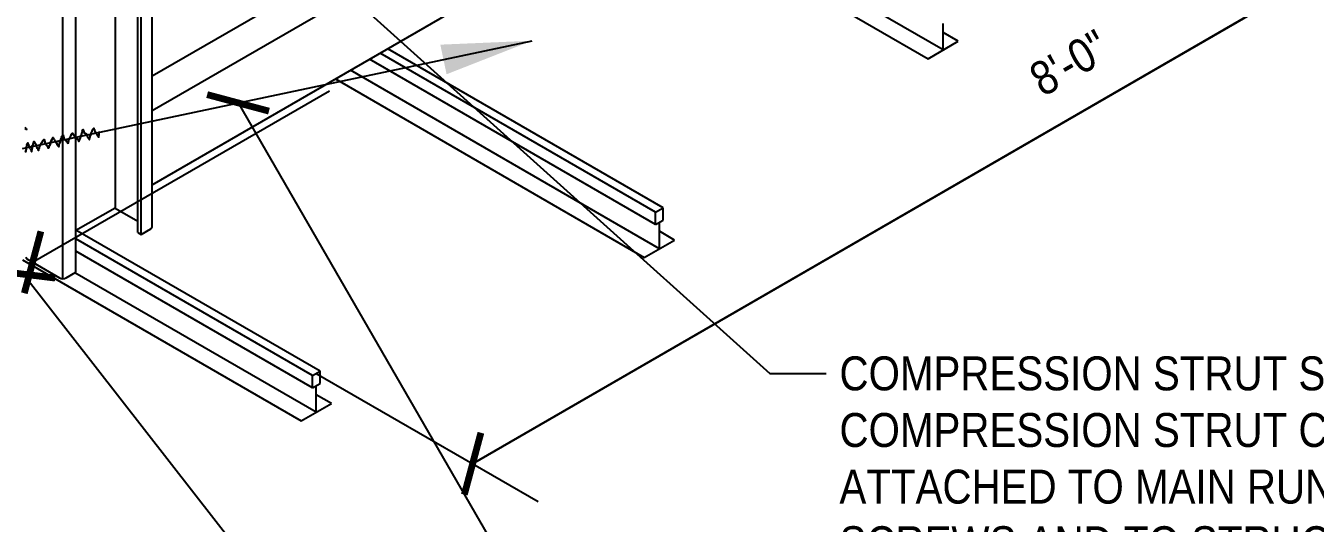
# Model space of a CAD drawing. Header units: inches. Extents: x -16404 to 14624, y -1591 to 16152.
# Drawn here: x -15557.9 to -15472.4, y 1915.2 to 1948.1 of the extents above; entities that cross this region are included whole.
import ezdxf

# ---------------------------------------------------------------- set-up
doc = ezdxf.new("R2010")
doc.units = ezdxf.units.IN
doc.header["$LTSCALE"] = 24
doc.header["$MEASUREMENT"] = 0
doc.linetypes.add('CENTER2', pattern=[1.125, 0.75, -0.125, 0.125, -0.125])
doc.layers.get('0').update_dxf_attribs({"linetype": 'CONTINUOUS'})
doc.layers.get('DefPoints').update_dxf_attribs({"color": 251, "linetype": 'CONTINUOUS'})
for name, color, linetype in [('S-ANNO-DIMS', 2, 'CONTINUOUS'), ('S-ANNO-NOTE', 4, 'CONTINUOUS'), ('S-ARCH', 1, 'CONTINUOUS')]:
    doc.layers.add(name, color=color, linetype=linetype)
doc.styles.add('Arial', font='arial.ttf', dxfattribs={"width": 0.85})
doc.dimstyles.new('DIM-24', dxfattribs={"dimscale": 24, "dimtxt": 0.09375, "dimasz": 0.109375, "dimexe": 0.0625, "dimexo": 0.0625, "dimgap": 0.0625, "dimtad": 1, "dimdec": 4, "dimzin": 11, "dimdsep": 46, "dimlunit": 4, "dimtxsty": 'Arial', "dimblk": 'ARCHTICK', "dimcen": 0.125, "dimclrd": 256, "dimclre": 256, "dimclrt": 4, "dimadec": 0, "dimazin": 0, "dimtfac": 0.75, "dimtdec": 4, "dimtofl": 0, "dimtmove": 0, "dimatfit": 3, "dimldrblk": 'ARCHTICK', "dimfxl": 1, "dimfrac": 1, "dimtolj": 1, "dimtzin": 11, "dimarcsym": 0})

# ---------------------------------------------------------------- blocks, each defined once
blk = doc.blocks.new('ST-ARROW')
blk.add_solid([(-1, -0.167), (-1, 0.167), (0, 0)])
blk = doc.blocks.new('_ARCHTICK')
at = {"color": 0, "linetype": 'ByBlock', "const_width": 0.15}
blk.add_lwpolyline([(-0.5, -0.5), (0.5, 0.5)], dxfattribs=at)
blk = doc.blocks.new('*D1094')
at = {"layer": 'DefPoints', "color": 0, "transparency": 16777216}
for p in [(-15507.475, 1999.048), (-15474.679, 1985.74), (-15480.265, 1984.81), (-15523.864, 1975.01), (-15549.551, 1942.512)]:
    blk.add_point(p, dxfattribs=at)
at = {"layer": 'S-ANNO-DIMS', "lineweight": -2, "transparency": 16777216}
blk.add_line((-15508.804, 1999.743), (-15520.716, 2005.976), dxfattribs=at)
blk.add_arc((-15478.179, 1983.719), 46.508, 152.37963, 210, dxfattribs=at)
at = {"layer": 'S-ANNO-DIMS', "lineweight": -2, "transparency": 16777216, "xscale": 3, "yscale": 3, "zscale": 3}
for p, rotation in [((-15519.387, 2005.28), 62.37962741064091), ((-15518.456, 1960.465), 300.0000000000009)]:
    blk.add_blockref('_ARCHTICK', p, dxfattribs=dict(at, rotation=rotation))
at = {"layer": 'S-ANNO-DIMS', "color": 4, "transparency": 16777216, "insert": (-15524.68, 1982.914), "char_height": 2.25, "attachment_point": 5, "rotation": 270.99139, "style": 'Arial'}
blk.add_mtext('\\A1;45° MAX\\PTYP', dxfattribs=at)

msp = doc.modelspace()

# ---------------------------------------------------------------- linework, layer by layer
at = {"layer": 'S-ANNO-DIMS'}
msp.add_line((-15528.30064, 1919.12237), (-15445.17232, 1967.11653), dxfattribs=at)
at = {"layer": 'S-ANNO-DIMS', "linetype": 'CENTER2'}
msp.add_line((-15538.66322, 1925.10521), (-15523.95683, 1916.61447), dxfattribs=at)
at = {"layer": 'S-ARCH'}
for p, q in [((-15552.00485, 1992.60124), (-15552.00485, 1936.05844)), ((-15550.48931, 1934.43344), (-15550.48931, 1990.97624)), ((-15550.2728, 1934.30844), (-15550.2728, 1990.85124)), ((-15549.55111, 1934.80844), (-15549.55111, 1991.35124)), ((-15554.60293, 1931.80844), (-15554.60293, 1988.35124)), ((-15555.46895, 1931.37543), (-15555.46895, 1987.91823)), ((-15549.55111, 1944.80819), (-15474.67921, 1988.03551)), ((-15549.55111, 1942.51244), (-15474.67921, 1985.73975)), ((-15549.55111, 1937.59168), (-15474.67921, 1980.819)), ((-15497.10987, 1946.52906), (-15515.5905, 1957.19886)), ((-15516.5905, 1956.62151), (-15498.10987, 1945.95171)), ((-15497.10987, 1946.52906), (-15497.10987, 1948.28355)), ((-15496.10987, 1947.10641), (-15497.10987, 1947.68376)), ((-15515.671, 1936.07185), (-15533.92727, 1946.61212)), ((-15498.10987, 1945.95171), (-15496.10987, 1947.10641)), ((-15516.171, 1934.97068), (-15535.13091, 1945.91719)), ((-15516.171, 1935.78318), (-15534.42727, 1946.32344)), ((-15515.921, 1933.36053), (-15536.40034, 1945.18428)), ((-15537.40034, 1944.60693), (-15516.921, 1932.78318)), ((-15552.00485, 1936.05844), (-15554.60293, 1934.55844)), ((-15552.00485, 1936.05844), (-15550.48931, 1935.18344)), ((-15516.171, 1935.78318), (-15515.671, 1936.07185)), ((-15516.171, 1934.97068), (-15516.171, 1935.78318)), ((-15515.671, 1935.25935), (-15515.671, 1936.07185)), ((-15538.41322, 1925.24954), (-15554.60293, 1934.59667)), ((-15550.48931, 1934.43344), (-15550.2728, 1934.30844)), ((-15550.2728, 1934.30844), (-15549.62328, 1934.68344)), ((-15516.171, 1934.97068), (-15515.671, 1935.25935)), ((-15515.921, 1933.36053), (-15515.921, 1935.11501)), ((-15514.921, 1933.93788), (-15515.921, 1934.51523)), ((-15538.91322, 1924.96087), (-15554.60293, 1934.01932)), ((-15516.921, 1932.78318), (-15514.921, 1933.93788)), ((-15538.91322, 1924.14837), (-15554.60293, 1933.20682)), ((-15558.14385, 1932.63066), (-15539.66322, 1921.96087)), ((-15557.85052, 1932.68344), (-15555.68546, 1931.43344)), ((-15555.25245, 1931.43344), (-15554.60293, 1931.80844)), ((-15538.66322, 1922.53822), (-15554.66133, 1931.77473)), ((-15538.91322, 1924.96087), (-15538.41322, 1925.24954)), ((-15538.41322, 1924.43704), (-15538.41322, 1925.24954)), ((-15538.91322, 1924.14837), (-15538.91322, 1924.96087)), ((-15538.91322, 1924.14837), (-15538.41322, 1924.43704)), ((-15538.66322, 1922.53822), (-15538.66322, 1924.29271)), ((-15537.66322, 1923.11557), (-15538.66322, 1923.69292)), ((-15539.66322, 1921.96087), (-15537.66322, 1923.11557))]:
    msp.add_line(p, q, dxfattribs=at)
at = {"layer": 'S-ARCH', "color": 2}
msp.add_line((-15558.13621, 1940.00738), (-15524.36333, 1947.13926), dxfattribs=at)
for points in [[(-15557.99658, 1941.32425), (-15557.89356, 1941.25101), (-15557.87892, 1941.27161), (-15557.85831, 1941.25696), (-15557.84367, 1941.27756), (-15557.92608, 1941.33615), (-15557.91144, 1941.35675), (-15557.97325, 1941.4007)], [(-15557.9454, 1939.77324), (-15557.92067, 1939.77846), (-15557.93112, 1939.82793), (-15557.90639, 1939.83315), (-15557.91684, 1939.88262), (-15557.89211, 1939.88784), (-15557.90255, 1939.93732), (-15557.87783, 1939.94254), (-15557.89872, 1940.04148), (-15557.87399, 1940.0467), (-15557.87921, 1940.07144), (-15557.85448, 1940.07666), (-15557.87015, 1940.15087), (-15557.84542, 1940.15609), (-15557.85587, 1940.20556), (-15557.83114, 1940.21078), (-15557.84681, 1940.28499), (-15557.82208, 1940.29021), (-15557.8273, 1940.31495), (-15557.80257, 1940.32017), (-15557.8078, 1940.3449), (-15557.78307, 1940.35013), (-15557.78829, 1940.37486), (-15557.7674, 1940.27592), (-15557.74267, 1940.28114), (-15557.71655, 1940.15746), (-15557.69182, 1940.16269), (-15557.66048, 1940.01427), (-15557.63575, 1940.0195), (-15557.62008, 1939.94529), (-15557.59535, 1939.95051), (-15557.56923, 1939.82683), (-15557.5445, 1939.83206), (-15557.53928, 1939.80732), (-15557.51455, 1939.81254), (-15557.53544, 1939.91149), (-15557.51071, 1939.91671), (-15557.52638, 1939.99091), (-15557.50165, 1939.99613), (-15557.50688, 1940.02087), (-15557.48215, 1940.02609), (-15557.51349, 1940.17451), (-15557.4393, 1940.19017), (-15557.45497, 1940.26438), (-15557.43024, 1940.2696), (-15557.44069, 1940.31907), (-15557.41596, 1940.32429), (-15557.4264, 1940.37377), (-15557.40167, 1940.37899), (-15557.4069, 1940.40372), (-15557.38217, 1940.40895), (-15557.39262, 1940.45842), (-15557.36789, 1940.46364), (-15557.35744, 1940.41417), (-15557.33271, 1940.41939), (-15557.31181, 1940.32045), (-15557.28708, 1940.32567), (-15557.27664, 1940.2762), (-15557.25191, 1940.28142), (-15557.19967, 1940.03407), (-15557.15021, 1940.04451), (-15557.1241, 1939.92083), (-15557.09937, 1939.92606), (-15557.08892, 1939.87658), (-15557.06419, 1939.88181), (-15557.07464, 1939.93128), (-15557.04991, 1939.9365), (-15557.06035, 1939.98597), (-15557.03562, 1939.99119), (-15557.04085, 1940.01593), (-15557.01612, 1940.02115), (-15557.03179, 1940.09536), (-15557.00706, 1940.10058), (-15557.01228, 1940.12532), (-15556.98755, 1940.13054), (-15556.998, 1940.18001), (-15556.97327, 1940.18523), (-15556.97849, 1940.20997), (-15556.95376, 1940.21519), (-15556.95899, 1940.23993), (-15556.93426, 1940.24515), (-15556.9447, 1940.29462), (-15556.89524, 1940.30506), (-15556.90569, 1940.35453), (-15556.88096, 1940.35976), (-15556.88619, 1940.38449), (-15556.86146, 1940.38971), (-15556.86668, 1940.41445), (-15556.81722, 1940.42489), (-15556.82767, 1940.47437), (-15556.80294, 1940.47959), (-15556.80816, 1940.50432), (-15556.78343, 1940.50954), (-15556.78865, 1940.53428), (-15556.73919, 1940.54472), (-15556.74442, 1940.56946), (-15556.71969, 1940.57468), (-15556.72491, 1940.59942), (-15556.70018, 1940.60464), (-15556.64795, 1940.35728), (-15556.62322, 1940.36251), (-15556.61277, 1940.31304), (-15556.58804, 1940.31826), (-15556.56715, 1940.21932), (-15556.54242, 1940.22454), (-15556.53197, 1940.17507), (-15556.50724, 1940.18029), (-15556.49157, 1940.10608), (-15556.46684, 1940.1113), (-15556.45117, 1940.0371), (-15556.42644, 1940.04232), (-15556.42122, 1940.01758), (-15556.42644, 1940.04232), (-15556.40171, 1940.04754), (-15556.40693, 1940.07228), (-15556.3822, 1940.0775), (-15556.38743, 1940.10224), (-15556.3627, 1940.10746), (-15556.37314, 1940.15693), (-15556.34841, 1940.16215), (-15556.35886, 1940.21162), (-15556.3094, 1940.22207), (-15556.31985, 1940.27154), (-15556.29512, 1940.27676), (-15556.31079, 1940.35097), (-15556.26133, 1940.36141), (-15556.277, 1940.43562), (-15556.25227, 1940.44084), (-15556.25749, 1940.46558), (-15556.23276, 1940.4708), (-15556.24321, 1940.52027), (-15556.19375, 1940.53071), (-15556.20942, 1940.60492), (-15556.15996, 1940.61537), (-15556.17041, 1940.66484), (-15556.12095, 1940.67528), (-15556.1314, 1940.72475), (-15556.10667, 1940.72997), (-15556.08577, 1940.63103), (-15556.06104, 1940.63625), (-15556.0506, 1940.58678), (-15556.02587, 1940.592), (-15556.00497, 1940.49306), (-15555.98024, 1940.49828), (-15555.9698, 1940.44881), (-15555.94507, 1940.45404), (-15555.93462, 1940.40456), (-15555.90989, 1940.40979), (-15555.89944, 1940.36032), (-15555.87471, 1940.36554), (-15555.85382, 1940.2666), (-15555.82909, 1940.27182), (-15555.81342, 1940.19761), (-15555.78869, 1940.20283), (-15555.78346, 1940.1781), (-15555.75874, 1940.18332), (-15555.74307, 1940.10911), (-15555.74829, 1940.13385), (-15555.72356, 1940.13907), (-15555.73401, 1940.18854), (-15555.70928, 1940.19376), (-15555.72495, 1940.26797), (-15555.70022, 1940.27319), (-15555.70544, 1940.29793), (-15555.68071, 1940.30315), (-15555.69116, 1940.35262), (-15555.66643, 1940.35784), (-15555.67688, 1940.40732), (-15555.62741, 1940.41776), (-15555.63786, 1940.46723), (-15555.61313, 1940.47245), (-15555.62358, 1940.52193), (-15555.59885, 1940.52715), (-15555.61452, 1940.60135), (-15555.58979, 1940.60658), (-15555.59501, 1940.63131), (-15555.57028, 1940.63653), (-15555.58073, 1940.686), (-15555.556, 1940.69123), (-15555.56122, 1940.71596), (-15555.5365, 1940.72118), (-15555.55217, 1940.79539), (-15555.5027, 1940.80584), (-15555.50793, 1940.83057), (-15555.4832, 1940.83579), (-15555.48842, 1940.86053), (-15555.46369, 1940.86575), (-15555.46891, 1940.89049), (-15555.44419, 1940.89571), (-15555.38673, 1940.62362), (-15555.362, 1940.62884), (-15555.35677, 1940.60411), (-15555.33205, 1940.60933), (-15555.3216, 1940.55986), (-15555.29687, 1940.56508), (-15555.29164, 1940.54034), (-15555.26691, 1940.54557), (-15555.25647, 1940.4961), (-15555.23174, 1940.50132), (-15555.22129, 1940.45185), (-15555.19656, 1940.45707), (-15555.19134, 1940.43233), (-15555.16661, 1940.43755), (-15555.15094, 1940.36335), (-15555.10148, 1940.37379), (-15555.11715, 1940.448), (-15555.09242, 1940.45322), (-15555.09764, 1940.47796), (-15555.07291, 1940.48318), (-15555.08858, 1940.55739), (-15555.06385, 1940.56261), (-15555.06908, 1940.58734), (-15555.04435, 1940.59257), (-15555.05479, 1940.64204), (-15555.00533, 1940.65248), (-15555.01578, 1940.70195), (-15554.99105, 1940.70717), (-15554.99627, 1940.73191), (-15554.97155, 1940.73713), (-15554.97677, 1940.76187), (-15554.95204, 1940.76709), (-15554.96249, 1940.81656), (-15554.93776, 1940.82178), (-15554.94298, 1940.84652), (-15554.91825, 1940.85174), (-15554.9287, 1940.90121), (-15554.90397, 1940.90643), (-15554.90919, 1940.93117), (-15554.85973, 1940.94161), (-15554.87018, 1940.99109), (-15554.82072, 1941.00153), (-15554.82594, 1941.02627), (-15554.81027, 1940.95206), (-15554.78554, 1940.95728), (-15554.76987, 1940.88307), (-15554.74514, 1940.8883), (-15554.73992, 1940.86356), (-15554.71519, 1940.86878), (-15554.70474, 1940.81931), (-15554.68001, 1940.82454), (-15554.66957, 1940.77506), (-15554.64483, 1940.78029), (-15554.63439, 1940.73082), (-15554.60966, 1940.73604), (-15554.60443, 1940.7113), (-15554.5797, 1940.71652), (-15554.57448, 1940.69179), (-15554.54975, 1940.69701), (-15554.53931, 1940.64754), (-15554.51457, 1940.65276), (-15554.50413, 1940.60329), (-15554.4794, 1940.60851), (-15554.47417, 1940.58378), (-15554.44945, 1940.589), (-15554.43378, 1940.51479), (-15554.40905, 1940.52001), (-15554.3986, 1940.47054), (-15554.40382, 1940.49528), (-15554.37909, 1940.5005), (-15554.39476, 1940.57471), (-15554.3453, 1940.58515), (-15554.35575, 1940.63462), (-15554.33102, 1940.63985), (-15554.33624, 1940.66458), (-15554.28678, 1940.67503), (-15554.30245, 1940.74923), (-15554.27772, 1940.75445), (-15554.28817, 1940.80393), (-15554.26344, 1940.80915), (-15554.27389, 1940.85862), (-15554.22443, 1940.86906), (-15554.2401, 1940.94327), (-15554.21537, 1940.94849), (-15554.22582, 1940.99796), (-15554.20109, 1941.00318), (-15554.20631, 1941.02792), (-15554.18158, 1941.03314), (-15554.19203, 1941.08261), (-15554.1673, 1941.08784), (-15554.18297, 1941.16204), (-15554.15824, 1941.16727), (-15554.17391, 1941.24147), (-15554.12445, 1941.25192), (-15554.114, 1941.20245), (-15554.08927, 1941.20767), (-15554.04748, 1941.00978), (-15553.97329, 1941.02545), (-15553.96285, 1940.97598), (-15553.93812, 1940.9812), (-15553.93289, 1940.95646), (-15553.90817, 1940.96169), (-15553.88205, 1940.83801), (-15553.85732, 1940.84323), (-15553.83642, 1940.74429), (-15553.81169, 1940.74951), (-15553.79602, 1940.67531), (-15553.77129, 1940.68053), (-15553.76607, 1940.65579), (-15553.74134, 1940.66101), (-15553.72567, 1940.58681), (-15553.70094, 1940.59203), (-15553.71661, 1940.66624), (-15553.66715, 1940.67668), (-15553.68282, 1940.75089), (-15553.65809, 1940.75611), (-15553.66854, 1940.80558), (-15553.64381, 1940.8108), (-15553.65426, 1940.86028), (-15553.6048, 1940.87072), (-15553.61524, 1940.92019), (-15553.59051, 1940.92541), (-15553.60618, 1940.99962), (-15553.58145, 1941.00484), (-15553.58668, 1941.02958), (-15553.56195, 1941.0348), (-15553.5724, 1941.08427), (-15553.54767, 1941.08949), (-15553.55289, 1941.11423), (-15553.52816, 1941.11945), (-15553.5386, 1941.16892), (-15553.48915, 1941.17937), (-15553.49959, 1941.22884), (-15553.47486, 1941.23406), (-15553.48531, 1941.28353), (-15553.46058, 1941.28875), (-15553.4658, 1941.31349), (-15553.41634, 1941.32393), (-15553.42157, 1941.34867), (-15553.40067, 1941.24973), (-15553.37594, 1941.25495), (-15553.3446, 1941.10654), (-15553.31987, 1941.11176), (-15553.31465, 1941.08702), (-15553.28992, 1941.09224), (-15553.27947, 1941.04277), (-15553.25474, 1941.048), (-15553.23907, 1940.97379), (-15553.21434, 1940.97901), (-15553.18823, 1940.85533), (-15553.1635, 1940.86056), (-15553.15827, 1940.83582), (-15553.13354, 1940.84104), (-15553.11787, 1940.76684), (-15553.09314, 1940.77206), (-15553.08792, 1940.74732), (-15553.10359, 1940.82153), (-15553.07886, 1940.82675), (-15553.08931, 1940.87622), (-15553.06458, 1940.88144), (-15553.07502, 1940.93091), (-15553.05029, 1940.93614), (-15553.08164, 1941.08455), (-15553.00745, 1941.10022), (-15553.01035, 1941.11396)]]:
    msp.add_lwpolyline(points, dxfattribs=at)
at = {"layer": 'S-ARCH'}
for centre, radius, start, end in [((-15549.69545, 1934.80844), 0.14434, 300, 0), ((-15557.77835, 1932.80844), 0.14434, 180, 240), ((-15555.46895, 1931.80844), 0.43301, 240, 300)]:
    msp.add_arc(centre, radius, start, end, dxfattribs=at)

# ---------------------------------------------------------------- block references
at = {"layer": 'S-ARCH', "color": 2, "xscale": 5.999999999999591, "yscale": 5.999999999999591, "zscale": 5.999999999999591, "rotation": 11.92406906635958}
msp.add_blockref('ST-ARROW', (-15524.36333, 1947.13926), dxfattribs=at)

# ---------------------------------------------------------------- texts
at = {"layer": 'S-ANNO-NOTE', "insert": (-15491.61512, 1945.32683), "char_height": 2.25, "width": 36.0055858, "attachment_point": 1, "rotation": 30, "style": 'Arial'}
msp.add_mtext('8\'-0"', dxfattribs=at)
at = {"layer": 'S-ANNO-NOTE', "insert": (-15503.98062, 1926.23026), "char_height": 2.25, "width": 82.5828767, "attachment_point": 1, "style": 'Arial'}
msp.add_mtext('\\A1;COMPRESSION STRUT SHALL NOT REPLACE HANGER WIRE. COMPRESSION STRUT CONSISTS OF A STEEL SECTION ATTACHED TO MAIN RUNNER WITH 2 - #12 SHEET METAL SCREWS AND TO STRUCTURE WITH 2 - #12 SCREWS TO WOOD OR {\\H0.7x;\\S1#4;}" MIN EXPANSION ANCHOR TO STRUCTURE. SIZE OF STRUT DEPENDENT ON DISTANCE BETWEEN CEILING AND STRUCTURE (l/r ≤ 200). A 1" DIAMETER CONDUIT CAN BE USED FOR UP TO 6\'-0", A 1{\\H0.7x;\\S5#8;}"x1{\\H0.7x;\\S1#4;}" METAL STUD CAN BE USED FOR UP TO 10\'-0".', dxfattribs=at)

# ---------------------------------------------------------------- dimensions: what is measured, and where the dimension line sits
at = {"layer": 'S-ANNO-DIMS'}
dim = msp.add_angular_dim_2l(base=(-15523.86404, 1975.00976), line1=((-15480.26521, 1984.81043), (-15507.47505, 1999.04771)), line2=((-15549.55111, 1942.51244), (-15474.67921, 1985.73975)), text='45° MAX\\XTYP', dimstyle='DIM-24', override={"dimasz": 0.125}, dxfattribs=at)
dim.commit()
dim.dimension.update_dxf_attribs({"geometry": '*D1094', "text_midpoint": (-15524.67982, 1982.9143), "dimtype": 162})

# ---------------------------------------------------------------- leaders
for points in [[(-15445.17232, 1967.11653), (-15476.4925, 1949.03382), (-15528.30064, 1919.12237)], [(-15528.30064, 1919.12237), (-15496.98047, 1937.20508), (-15445.17232, 1967.11653)], [(-15550.2728, 1962.57984), (-15508.59912, 1925.10526), (-15504.86994, 1925.10526)], [(-15557.47047, 1932.46402), (-15546.9452, 1938.54079), (-15537.79811, 1943.82187)], [(-15543.85032, 1943.02415), (-15508.59912, 1882.04808), (-15504.86994, 1882.04808)], [(-15558.07971, 1931.6767), (-15508.59912, 1868.26704), (-15504.86994, 1868.26704)]]:
    msp.add_leader(points, dimstyle='DIM-24', override={"dimasz": 0.125}, dxfattribs=at)

doc.saveas('drawing.dxf')
